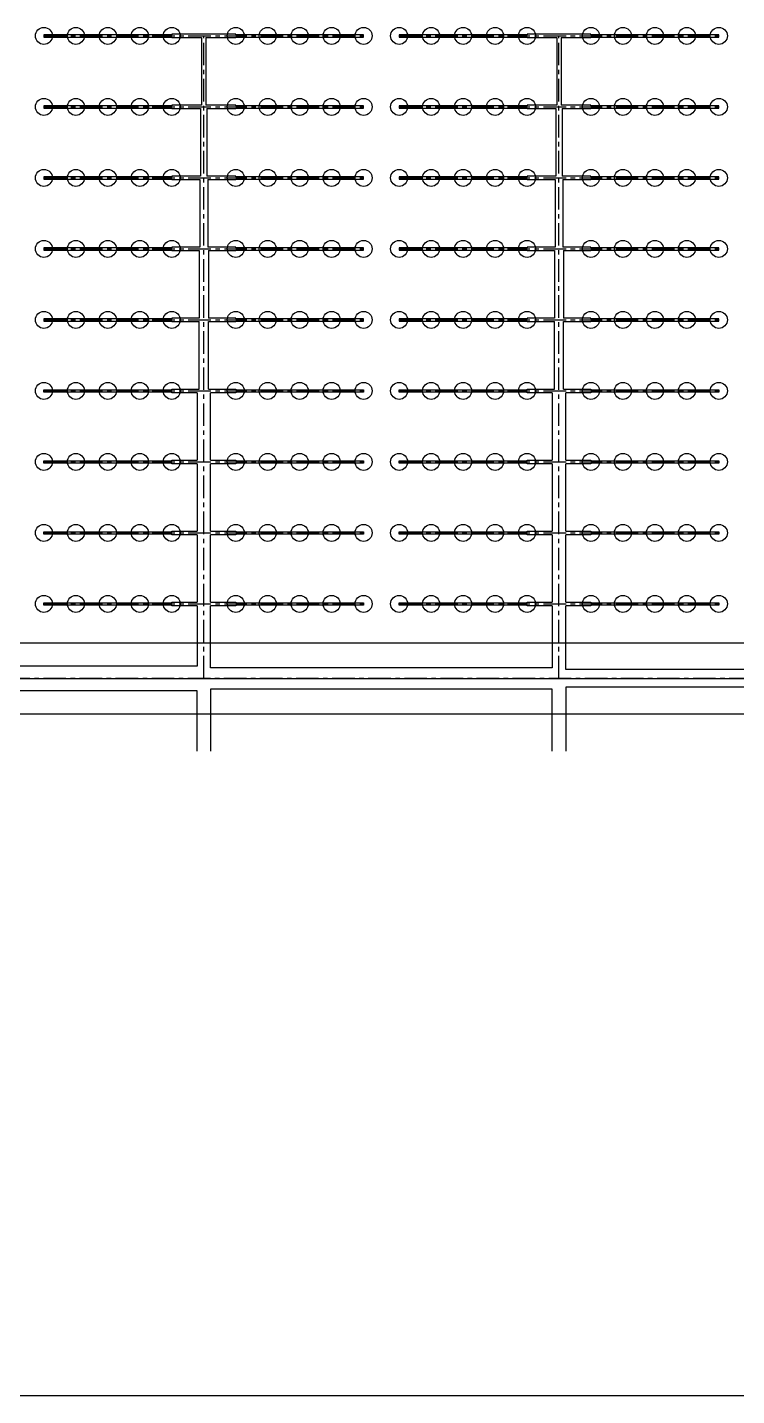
# Model space of a CAD drawing. Header units: millimetres. Extents: x -299291 to 688124, y -407813 to 623474.
# Drawn here: x 241572 to 251554, y 197128 to 216399 of the extents above; entities that cross this region are included whole.
import ezdxf

# ---------------------------------------------------------------- set-up
doc = ezdxf.new("R2010")
doc.units = ezdxf.units.MM
doc.linetypes.add('CENTER', pattern=[50.8, 31.75, -6.35, 6.35, -6.35])
doc.layers.add('轴线', color=6, linetype='CENTER')

msp = doc.modelspace()

# ---------------------------------------------------------------- linework, layer by layer
at = {"ltscale": 10}
for p, q in [((241804.037, 216295.406), (241804.037, 216263.406)), ((243604.037, 216295.406), (241804.037, 216295.406)), ((241804.037, 216263.406), (243604.037, 216263.406)), ((244504.037, 216304.406), (243604.037, 216304.406)), ((243604.037, 216304.406), (243604.037, 216295.406)), ((243604.037, 216263.406), (243604.037, 216254.406)), ((243604.037, 216254.406), (244024.037, 216254.406)), ((244024.037, 216254.406), (244024.037, 215304.406)), ((244084.037, 216254.406), (244504.037, 216254.406)), ((244084.037, 216254.406), (244084.037, 215304.406)), ((244504.037, 216295.406), (244504.037, 216304.406)), ((246304.037, 216295.406), (244504.037, 216295.406)), ((244504.037, 216254.406), (244504.037, 216263.406)), ((244504.037, 216263.406), (246304.037, 216263.406)), ((246304.037, 216263.406), (246304.037, 216295.406)), ((246804.037, 216295.406), (246804.037, 216263.406)), ((248604.037, 216295.406), (246804.037, 216295.406)), ((246804.037, 216263.406), (248604.037, 216263.406)), ((249504.037, 216304.406), (248604.037, 216304.406)), ((248604.037, 216304.406), (248604.037, 216295.406)), ((248604.037, 216263.406), (248604.037, 216254.406)), ((248604.037, 216254.406), (249024.037, 216254.406)), ((249024.037, 216254.406), (249024.037, 215304.406)), ((249084.037, 216254.406), (249504.037, 216254.406)), ((249084.037, 216254.406), (249084.037, 215304.406)), ((249504.037, 216295.406), (249504.037, 216304.406)), ((251304.037, 216295.406), (249504.037, 216295.406)), ((249504.037, 216254.406), (249504.037, 216263.406)), ((249504.037, 216263.406), (251304.037, 216263.406)), ((251304.037, 216263.406), (251304.037, 216295.406)), ((241804.037, 215295.406), (241804.037, 215263.406)), ((243604.037, 215295.406), (241804.037, 215295.406)), ((241804.037, 215263.406), (243604.037, 215263.406)), ((244024.037, 215304.406), (243604.037, 215304.406)), ((243604.037, 215304.406), (243604.037, 215295.406)), ((243604.037, 215263.406), (243604.037, 215254.406)), ((244504.037, 215304.406), (244084.037, 215304.406)), ((244504.037, 215295.406), (244504.037, 215304.406)), ((246304.037, 215295.406), (244504.037, 215295.406)), ((244504.037, 215254.406), (244504.037, 215263.406)), ((244504.037, 215263.406), (246304.037, 215263.406)), ((246304.037, 215263.406), (246304.037, 215295.406)), ((246804.037, 215295.406), (246804.037, 215263.406)), ((248604.037, 215295.406), (246804.037, 215295.406)), ((246804.037, 215263.406), (248604.037, 215263.406)), ((249024.037, 215304.406), (248604.037, 215304.406)), ((248604.037, 215304.406), (248604.037, 215295.406)), ((248604.037, 215263.406), (248604.037, 215254.406)), ((249504.037, 215304.406), (249084.037, 215304.406)), ((249504.037, 215295.406), (249504.037, 215304.406)), ((251304.037, 215295.406), (249504.037, 215295.406)), ((249504.037, 215254.406), (249504.037, 215263.406)), ((249504.037, 215263.406), (251304.037, 215263.406)), ((251304.037, 215263.406), (251304.037, 215295.406)), ((243604.037, 215254.406), (244009.037, 215254.406)), ((244009.037, 215254.406), (244009.037, 214304.406)), ((244099.037, 215254.406), (244504.037, 215254.406)), ((244099.037, 215254.406), (244099.037, 214304.406)), ((248604.037, 215254.406), (249009.037, 215254.406)), ((249009.037, 215254.406), (249009.037, 214304.406)), ((249099.037, 215254.406), (249504.037, 215254.406)), ((249099.037, 215254.406), (249099.037, 214304.406)), ((241804.037, 214295.406), (241804.037, 214263.406)), ((243604.037, 214295.406), (241804.037, 214295.406)), ((244009.037, 214304.406), (243604.037, 214304.406)), ((243604.037, 214304.406), (243604.037, 214295.406)), ((244504.037, 214304.406), (244099.037, 214304.406)), ((244504.037, 214295.406), (244504.037, 214304.406)), ((246304.037, 214295.406), (244504.037, 214295.406)), ((246304.037, 214263.406), (246304.037, 214295.406)), ((246804.037, 214295.406), (246804.037, 214263.406)), ((248604.037, 214295.406), (246804.037, 214295.406)), ((249009.037, 214304.406), (248604.037, 214304.406)), ((248604.037, 214304.406), (248604.037, 214295.406)), ((249504.037, 214304.406), (249099.037, 214304.406)), ((249504.037, 214295.406), (249504.037, 214304.406)), ((251304.037, 214295.406), (249504.037, 214295.406)), ((251304.037, 214263.406), (251304.037, 214295.406)), ((241804.037, 214263.406), (243604.037, 214263.406)), ((243604.037, 214263.406), (243604.037, 214254.406)), ((243604.037, 214254.406), (243999.037, 214254.406)), ((243999.037, 214254.406), (243999.037, 213304.406)), ((244109.037, 214254.406), (244504.037, 214254.406)), ((244109.037, 214254.406), (244109.037, 213304.406)), ((244504.037, 214254.406), (244504.037, 214263.406)), ((244504.037, 214263.406), (246304.037, 214263.406)), ((246804.037, 214263.406), (248604.037, 214263.406)), ((248604.037, 214263.406), (248604.037, 214254.406)), ((248604.037, 214254.406), (248999.037, 214254.406)), ((248999.037, 214254.406), (248999.037, 213304.406)), ((249109.037, 214254.406), (249504.037, 214254.406)), ((249109.037, 214254.406), (249109.037, 213304.406)), ((249504.037, 214254.406), (249504.037, 214263.406)), ((249504.037, 214263.406), (251304.037, 214263.406)), ((241804.037, 213295.406), (241804.037, 213263.406)), ((243604.037, 213295.406), (241804.037, 213295.406)), ((241804.037, 213263.406), (243604.037, 213263.406)), ((243999.037, 213304.406), (243604.037, 213304.406)), ((243604.037, 213304.406), (243604.037, 213295.406)), ((243604.037, 213263.406), (243604.037, 213254.406)), ((243604.037, 213254.406), (243989.037, 213254.406)), ((243989.037, 213254.406), (243989.037, 212304.406)), ((244504.037, 213304.406), (244109.037, 213304.406)), ((244119.037, 213254.406), (244504.037, 213254.406)), ((244119.037, 213254.406), (244119.037, 212304.406)), ((244504.037, 213295.406), (244504.037, 213304.406)), ((246304.037, 213295.406), (244504.037, 213295.406)), ((244504.037, 213254.406), (244504.037, 213263.406)), ((244504.037, 213263.406), (246304.037, 213263.406)), ((246304.037, 213263.406), (246304.037, 213295.406)), ((246804.037, 213295.406), (246804.037, 213263.406)), ((248604.037, 213295.406), (246804.037, 213295.406)), ((246804.037, 213263.406), (248604.037, 213263.406)), ((248999.037, 213304.406), (248604.037, 213304.406)), ((248604.037, 213304.406), (248604.037, 213295.406)), ((248604.037, 213263.406), (248604.037, 213254.406)), ((248604.037, 213254.406), (248989.037, 213254.406)), ((248989.037, 213254.406), (248989.037, 212304.406)), ((249504.037, 213304.406), (249109.037, 213304.406)), ((249119.037, 213254.406), (249504.037, 213254.406)), ((249119.037, 213254.406), (249119.037, 212304.406)), ((249504.037, 213295.406), (249504.037, 213304.406)), ((251304.037, 213295.406), (249504.037, 213295.406)), ((249504.037, 213254.406), (249504.037, 213263.406)), ((249504.037, 213263.406), (251304.037, 213263.406)), ((251304.037, 213263.406), (251304.037, 213295.406)), ((241804.037, 212295.406), (241804.037, 212263.406)), ((243604.037, 212295.406), (241804.037, 212295.406)), ((241804.037, 212263.406), (243604.037, 212263.406)), ((243989.037, 212304.406), (243604.037, 212304.406)), ((243604.037, 212304.406), (243604.037, 212295.406)), ((243604.037, 212263.406), (243604.037, 212254.406)), ((243604.037, 212254.406), (243989.037, 212254.406)), ((243989.037, 211304.406), (243989.037, 212254.406)), ((244504.037, 212304.406), (244119.037, 212304.406)), ((244119.037, 212254.406), (244504.037, 212254.406)), ((244119.037, 211304.406), (244119.037, 212254.406)), ((244504.037, 212295.406), (244504.037, 212304.406)), ((246304.037, 212295.406), (244504.037, 212295.406)), ((244504.037, 212254.406), (244504.037, 212263.406)), ((244504.037, 212263.406), (246304.037, 212263.406)), ((246304.037, 212263.406), (246304.037, 212295.406)), ((246804.037, 212295.406), (246804.037, 212263.406)), ((248604.037, 212295.406), (246804.037, 212295.406)), ((246804.037, 212263.406), (248604.037, 212263.406)), ((248989.037, 212304.406), (248604.037, 212304.406)), ((248604.037, 212304.406), (248604.037, 212295.406)), ((248604.037, 212263.406), (248604.037, 212254.406)), ((248604.037, 212254.406), (248989.037, 212254.406)), ((248989.037, 211304.406), (248989.037, 212254.406)), ((249504.037, 212304.406), (249119.037, 212304.406)), ((249119.037, 212254.406), (249504.037, 212254.406)), ((249119.037, 211304.406), (249119.037, 212254.406)), ((249504.037, 212295.406), (249504.037, 212304.406)), ((251304.037, 212295.406), (249504.037, 212295.406)), ((249504.037, 212254.406), (249504.037, 212263.406)), ((249504.037, 212263.406), (251304.037, 212263.406)), ((251304.037, 212263.406), (251304.037, 212295.406)), ((241804.037, 211263.406), (241804.037, 211295.406)), ((241804.037, 211295.406), (243604.037, 211295.406)), ((243604.037, 211263.406), (241804.037, 211263.406)), ((243604.037, 211295.406), (243604.037, 211304.406)), ((243604.037, 211304.406), (243989.037, 211304.406)), ((243604.037, 211254.406), (243604.037, 211263.406)), ((243959.037, 211254.406), (243604.037, 211254.406)), ((243959.037, 211254.406), (243959.037, 210304.406)), ((244119.037, 211304.406), (244504.037, 211304.406)), ((244504.037, 211254.406), (244149.037, 211254.406)), ((244149.037, 210304.406), (244149.037, 211254.406)), ((244504.037, 211304.406), (244504.037, 211295.406)), ((244504.037, 211295.406), (246304.037, 211295.406)), ((246304.037, 211263.406), (244504.037, 211263.406)), ((244504.037, 211263.406), (244504.037, 211254.406)), ((246304.037, 211295.406), (246304.037, 211263.406)), ((246804.037, 211263.406), (246804.037, 211295.406)), ((246804.037, 211295.406), (248604.037, 211295.406)), ((248604.037, 211263.406), (246804.037, 211263.406)), ((248604.037, 211295.406), (248604.037, 211304.406)), ((248604.037, 211304.406), (248989.037, 211304.406)), ((248604.037, 211254.406), (248604.037, 211263.406)), ((248959.037, 211254.406), (248604.037, 211254.406)), ((248959.037, 211254.406), (248959.037, 210304.406)), ((249119.037, 211304.406), (249504.037, 211304.406)), ((249504.037, 211254.406), (249149.037, 211254.406)), ((249149.037, 210304.406), (249149.037, 211254.406)), ((249504.037, 211304.406), (249504.037, 211295.406)), ((249504.037, 211295.406), (251304.037, 211295.406)), ((251304.037, 211263.406), (249504.037, 211263.406)), ((249504.037, 211263.406), (249504.037, 211254.406)), ((251304.037, 211295.406), (251304.037, 211263.406)), ((241804.037, 210263.406), (241804.037, 210295.406)), ((241804.037, 210295.406), (243604.037, 210295.406)), ((243604.037, 210263.406), (241804.037, 210263.406)), ((243604.037, 210295.406), (243604.037, 210304.406)), ((243604.037, 210304.406), (243959.037, 210304.406)), ((243604.037, 210254.406), (243604.037, 210263.406)), ((243959.037, 210254.406), (243604.037, 210254.406)), ((243959.037, 210254.406), (243959.037, 209304.406)), ((244149.037, 210304.406), (244504.037, 210304.406)), ((244504.037, 210254.406), (244149.037, 210254.406)), ((244149.037, 209304.406), (244149.037, 210254.406)), ((244504.037, 210304.406), (244504.037, 210295.406)), ((244504.037, 210295.406), (246304.037, 210295.406)), ((246304.037, 210263.406), (244504.037, 210263.406)), ((244504.037, 210263.406), (244504.037, 210254.406)), ((246304.037, 210295.406), (246304.037, 210263.406)), ((246804.037, 210263.406), (246804.037, 210295.406)), ((246804.037, 210295.406), (248604.037, 210295.406)), ((248604.037, 210263.406), (246804.037, 210263.406)), ((248604.037, 210295.406), (248604.037, 210304.406)), ((248604.037, 210304.406), (248959.037, 210304.406)), ((248604.037, 210254.406), (248604.037, 210263.406)), ((248959.037, 210254.406), (248604.037, 210254.406)), ((248959.037, 210254.406), (248959.037, 209304.406)), ((249149.037, 210304.406), (249504.037, 210304.406)), ((249504.037, 210254.406), (249149.037, 210254.406)), ((249149.037, 209304.406), (249149.037, 210254.406)), ((249504.037, 210304.406), (249504.037, 210295.406)), ((249504.037, 210295.406), (251304.037, 210295.406)), ((251304.037, 210263.406), (249504.037, 210263.406)), ((249504.037, 210263.406), (249504.037, 210254.406)), ((251304.037, 210295.406), (251304.037, 210263.406)), ((241804.037, 209263.406), (241804.037, 209295.406)), ((241804.037, 209295.406), (243604.037, 209295.406)), ((243604.037, 209295.406), (243604.037, 209304.406)), ((243604.037, 209304.406), (243959.037, 209304.406)), ((244149.037, 209304.406), (244504.037, 209304.406)), ((244504.037, 209304.406), (244504.037, 209295.406)), ((244504.037, 209295.406), (246304.037, 209295.406)), ((246304.037, 209295.406), (246304.037, 209263.406)), ((246804.037, 209263.406), (246804.037, 209295.406)), ((246804.037, 209295.406), (248604.037, 209295.406)), ((248604.037, 209295.406), (248604.037, 209304.406)), ((248604.037, 209304.406), (248959.037, 209304.406)), ((249149.037, 209304.406), (249504.037, 209304.406)), ((249504.037, 209304.406), (249504.037, 209295.406)), ((249504.037, 209295.406), (251304.037, 209295.406)), ((251304.037, 209295.406), (251304.037, 209263.406)), ((243604.037, 209263.406), (241804.037, 209263.406)), ((243604.037, 209254.406), (243604.037, 209263.406)), ((243959.037, 209254.406), (243604.037, 209254.406)), ((243959.037, 209254.406), (243959.037, 208304.406)), ((244504.037, 209254.406), (244149.037, 209254.406)), ((244149.037, 208304.406), (244149.037, 209254.406)), ((246304.037, 209263.406), (244504.037, 209263.406)), ((244504.037, 209263.406), (244504.037, 209254.406)), ((248604.037, 209263.406), (246804.037, 209263.406)), ((248604.037, 209254.406), (248604.037, 209263.406)), ((248959.037, 209254.406), (248604.037, 209254.406)), ((248959.037, 209254.406), (248959.037, 208304.406)), ((249504.037, 209254.406), (249149.037, 209254.406)), ((249149.037, 208304.406), (249149.037, 209254.406)), ((251304.037, 209263.406), (249504.037, 209263.406)), ((249504.037, 209263.406), (249504.037, 209254.406)), ((241804.037, 208263.406), (241804.037, 208295.406)), ((241804.037, 208295.406), (243604.037, 208295.406)), ((243604.037, 208263.406), (241804.037, 208263.406)), ((243604.037, 208295.406), (243604.037, 208304.406)), ((243604.037, 208304.406), (243959.037, 208304.406)), ((243604.037, 208254.406), (243604.037, 208263.406)), ((243959.037, 208254.406), (243604.037, 208254.406)), ((243959.037, 208254.406), (243959.037, 207404.406)), ((244149.037, 208304.406), (244504.037, 208304.406)), ((244504.037, 208254.406), (244149.037, 208254.406)), ((244149.037, 207379.406), (244149.037, 208254.406)), ((244504.037, 208304.406), (244504.037, 208295.406)), ((244504.037, 208295.406), (246304.037, 208295.406)), ((246304.037, 208263.406), (244504.037, 208263.406)), ((244504.037, 208263.406), (244504.037, 208254.406)), ((246304.037, 208295.406), (246304.037, 208263.406)), ((246804.037, 208263.406), (246804.037, 208295.406)), ((246804.037, 208295.406), (248604.037, 208295.406)), ((248604.037, 208263.406), (246804.037, 208263.406)), ((248604.037, 208295.406), (248604.037, 208304.406)), ((248604.037, 208304.406), (248959.037, 208304.406)), ((248604.037, 208254.406), (248604.037, 208263.406)), ((248959.037, 208254.406), (248604.037, 208254.406)), ((248959.037, 208254.406), (248959.037, 207379.406)), ((249149.037, 208304.406), (249504.037, 208304.406)), ((249504.037, 208254.406), (249149.037, 208254.406)), ((249149.037, 207354.406), (249149.037, 208254.406)), ((249504.037, 208304.406), (249504.037, 208295.406)), ((249504.037, 208295.406), (251304.037, 208295.406)), ((251304.037, 208263.406), (249504.037, 208263.406)), ((249504.037, 208263.406), (249504.037, 208254.406)), ((251304.037, 208295.406), (251304.037, 208263.406)), ((186459.037, 207729.406), (266459.037, 207729.406)), ((243959.037, 207404.406), (239054.037, 207404.406)), ((248959.037, 207379.406), (244149.037, 207379.406)), ((185959.037, 207229.406), (266959.037, 207229.406)), ((253959.037, 207354.406), (249149.037, 207354.406)), ((243959.037, 207054.406), (239054.037, 207054.406)), ((243959.037, 206204.406), (243959.037, 207054.406)), ((244149.037, 207079.406), (244149.037, 206204.406)), ((248959.037, 207079.406), (244149.037, 207079.406)), ((248959.037, 206204.406), (248959.037, 207079.406)), ((249149.037, 207104.406), (249149.037, 206204.406)), ((253959.037, 207104.406), (249149.037, 207104.406)), ((186459.037, 206729.406), (266459.037, 206729.406))]:
    msp.add_line(p, q, dxfattribs=at)
at = {"lineweight": -3, "ltscale": 100}
msp.add_line((186459.037, 197128.406), (266459.037, 197128.406), dxfattribs=at)
at = {"ltscale": 10}
for centre in [(241804.037, 216279.406), (242254.037, 216279.406), (242704.037, 216279.406), (243154.037, 216279.406), (243604.037, 216279.406), (244504.037, 216279.406), (244954.037, 216279.406), (245404.037, 216279.406), (245854.037, 216279.406), (246304.037, 216279.406), (246804.037, 216279.406), (247254.037, 216279.406), (247704.037, 216279.406), (248154.037, 216279.406), (248604.037, 216279.406), (249504.037, 216279.406), (249954.037, 216279.406), (250404.037, 216279.406), (250854.037, 216279.406), (251304.037, 216279.406), (241804.037, 215279.406), (242254.037, 215279.406), (242704.037, 215279.406), (243154.037, 215279.406), (243604.037, 215279.406), (244504.037, 215279.406), (244954.037, 215279.406), (245404.037, 215279.406), (245854.037, 215279.406), (246304.037, 215279.406), (246804.037, 215279.406), (247254.037, 215279.406), (247704.037, 215279.406), (248154.037, 215279.406), (248604.037, 215279.406), (249504.037, 215279.406), (249954.037, 215279.406), (250404.037, 215279.406), (250854.037, 215279.406), (251304.037, 215279.406), (241804.037, 214279.406), (242254.037, 214279.406), (242704.037, 214279.406), (243154.037, 214279.406), (243604.037, 214279.406), (244504.037, 214279.406), (244954.037, 214279.406), (245404.037, 214279.406), (245854.037, 214279.406), (246304.037, 214279.406), (246804.037, 214279.406), (247254.037, 214279.406), (247704.037, 214279.406), (248154.037, 214279.406), (248604.037, 214279.406), (249504.037, 214279.406), (249954.037, 214279.406), (250404.037, 214279.406), (250854.037, 214279.406), (251304.037, 214279.406), (241804.037, 213279.406), (242254.037, 213279.406), (242704.037, 213279.406), (243154.037, 213279.406), (243604.037, 213279.406), (244504.037, 213279.406), (244954.037, 213279.406), (245404.037, 213279.406), (245854.037, 213279.406), (246304.037, 213279.406), (246804.037, 213279.406), (247254.037, 213279.406), (247704.037, 213279.406), (248154.037, 213279.406), (248604.037, 213279.406), (249504.037, 213279.406), (249954.037, 213279.406), (250404.037, 213279.406), (250854.037, 213279.406), (251304.037, 213279.406), (241804.037, 212279.406), (242254.037, 212279.406), (242704.037, 212279.406), (243154.037, 212279.406), (243604.037, 212279.406), (244504.037, 212279.406), (244954.037, 212279.406), (245404.037, 212279.406), (245854.037, 212279.406), (246304.037, 212279.406), (246804.037, 212279.406), (247254.037, 212279.406), (247704.037, 212279.406), (248154.037, 212279.406), (248604.037, 212279.406), (249504.037, 212279.406), (249954.037, 212279.406), (250404.037, 212279.406), (250854.037, 212279.406), (251304.037, 212279.406), (241804.037, 211279.406), (242254.037, 211279.406), (242704.037, 211279.406), (243154.037, 211279.406), (243604.037, 211279.406), (244504.037, 211279.406), (244954.037, 211279.406), (245404.037, 211279.406), (245854.037, 211279.406), (246304.037, 211279.406), (246804.037, 211279.406), (247254.037, 211279.406), (247704.037, 211279.406), (248154.037, 211279.406), (248604.037, 211279.406), (249504.037, 211279.406), (249954.037, 211279.406), (250404.037, 211279.406), (250854.037, 211279.406), (251304.037, 211279.406), (241804.037, 210279.406), (242254.037, 210279.406), (242704.037, 210279.406), (243154.037, 210279.406), (243604.037, 210279.406), (244504.037, 210279.406), (244954.037, 210279.406), (245404.037, 210279.406), (245854.037, 210279.406), (246304.037, 210279.406), (246804.037, 210279.406), (247254.037, 210279.406), (247704.037, 210279.406), (248154.037, 210279.406), (248604.037, 210279.406), (249504.037, 210279.406), (249954.037, 210279.406), (250404.037, 210279.406), (250854.037, 210279.406), (251304.037, 210279.406), (241804.037, 209279.406), (242254.037, 209279.406), (242704.037, 209279.406), (243154.037, 209279.406), (243604.037, 209279.406), (244504.037, 209279.406), (244954.037, 209279.406), (245404.037, 209279.406), (245854.037, 209279.406), (246304.037, 209279.406), (246804.037, 209279.406), (247254.037, 209279.406), (247704.037, 209279.406), (248154.037, 209279.406), (248604.037, 209279.406), (249504.037, 209279.406), (249954.037, 209279.406), (250404.037, 209279.406), (250854.037, 209279.406), (251304.037, 209279.406), (241804.037, 208279.406), (242254.037, 208279.406), (242704.037, 208279.406), (243154.037, 208279.406), (243604.037, 208279.406), (244504.037, 208279.406), (244954.037, 208279.406), (245404.037, 208279.406), (245854.037, 208279.406), (246304.037, 208279.406), (246804.037, 208279.406), (247254.037, 208279.406), (247704.037, 208279.406), (248154.037, 208279.406), (248604.037, 208279.406), (249504.037, 208279.406), (249954.037, 208279.406), (250404.037, 208279.406), (250854.037, 208279.406), (251304.037, 208279.406)]:
    msp.add_circle(centre, 120, dxfattribs=at)
at = {"layer": '轴线', "ltscale": 10}
for p, q in [((241804.037, 216279.406), (246304.037, 216279.406)), ((244054.037, 207229.406), (244054.037, 216279.406)), ((246804.037, 216279.406), (251304.037, 216279.406)), ((249054.037, 207229.406), (249054.037, 216279.406)), ((241804.037, 215279.406), (246304.037, 215279.406)), ((241804.037, 215279.406), (246304.037, 215279.406)), ((246804.037, 215279.406), (251304.037, 215279.406)), ((246804.037, 215279.406), (251304.037, 215279.406)), ((241804.037, 214279.406), (246304.037, 214279.406)), ((241804.037, 214279.406), (246304.037, 214279.406)), ((246804.037, 214279.406), (251304.037, 214279.406)), ((246804.037, 214279.406), (251304.037, 214279.406)), ((241804.037, 213279.406), (246304.037, 213279.406)), ((241804.037, 213279.406), (246304.037, 213279.406)), ((246804.037, 213279.406), (251304.037, 213279.406)), ((246804.037, 213279.406), (251304.037, 213279.406)), ((241804.037, 212279.406), (246304.037, 212279.406)), ((241804.037, 212279.406), (246304.037, 212279.406)), ((246804.037, 212279.406), (251304.037, 212279.406)), ((246804.037, 212279.406), (251304.037, 212279.406)), ((241804.037, 211279.406), (246304.037, 211279.406)), ((241804.037, 211279.406), (246304.037, 211279.406)), ((246804.037, 211279.406), (251304.037, 211279.406)), ((246804.037, 211279.406), (251304.037, 211279.406)), ((241804.037, 210279.406), (246304.037, 210279.406)), ((241804.037, 210279.406), (246304.037, 210279.406)), ((246804.037, 210279.406), (251304.037, 210279.406)), ((246804.037, 210279.406), (251304.037, 210279.406)), ((241804.037, 209279.406), (246304.037, 209279.406)), ((241804.037, 209279.406), (246304.037, 209279.406)), ((246804.037, 209279.406), (251304.037, 209279.406)), ((246804.037, 209279.406), (251304.037, 209279.406)), ((241804.037, 208279.406), (246304.037, 208279.406)), ((246804.037, 208279.406), (251304.037, 208279.406)), ((263959.037, 207229.406), (183109.037, 207229.406))]:
    msp.add_line(p, q, dxfattribs=at)

doc.saveas('drawing.dxf')
